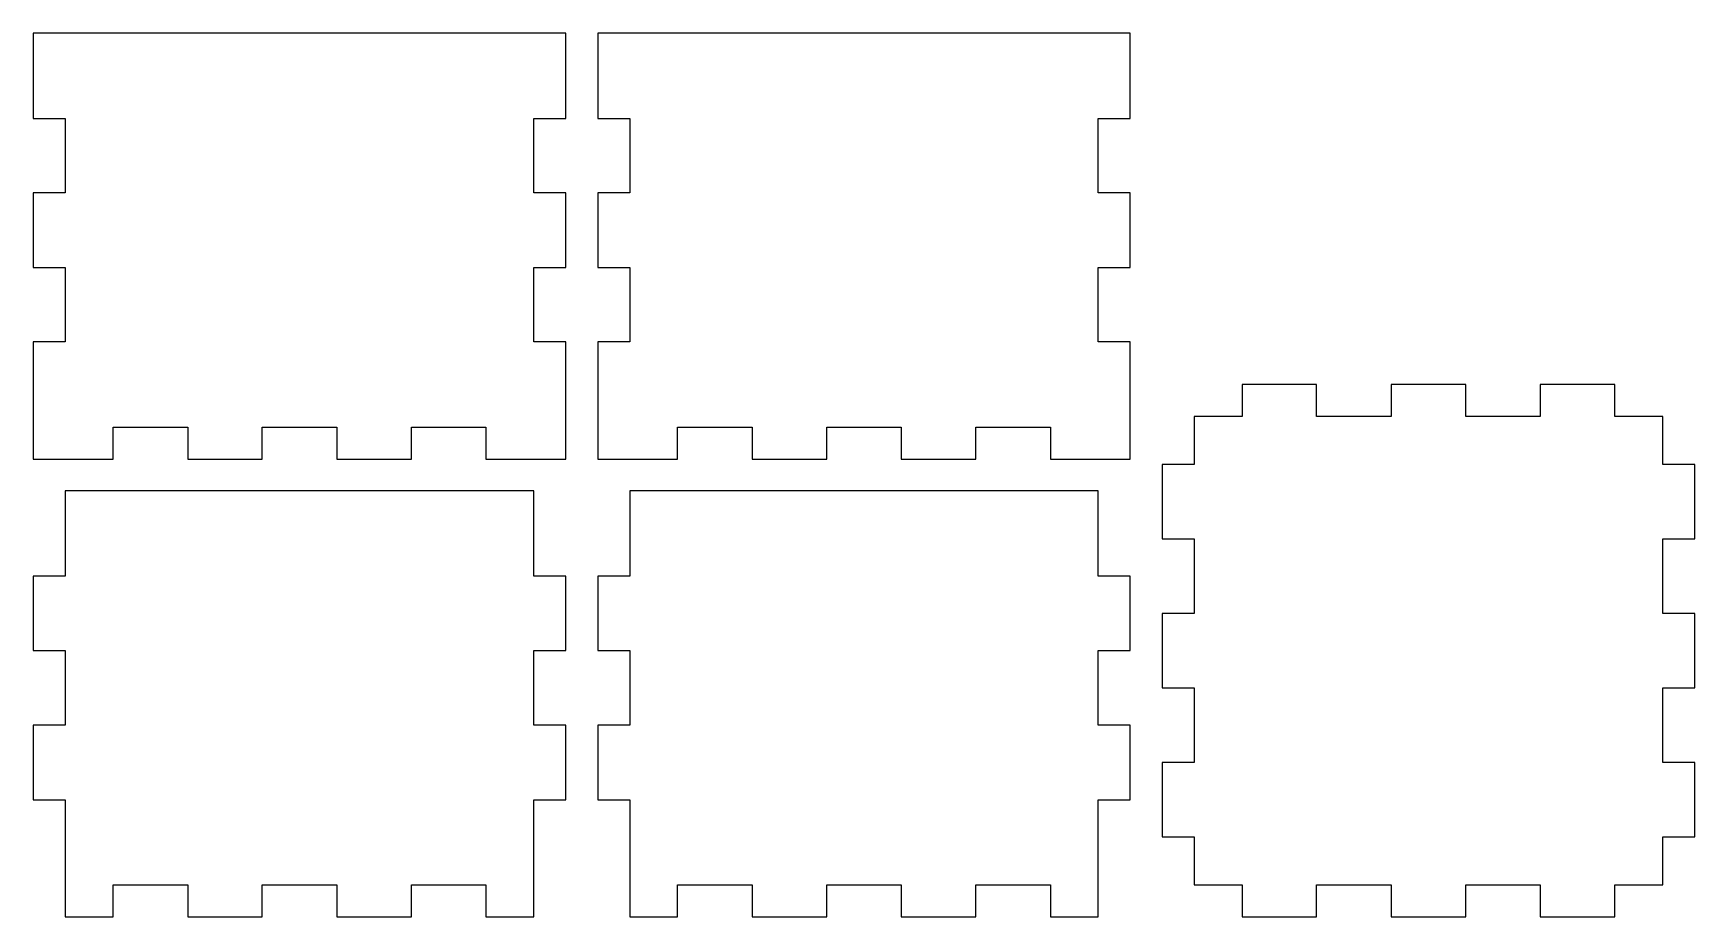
# Model space of a CAD drawing. Header units: millimetres. Extents: x 0 to 156, y 0 to 83.
import ezdxf

# ---------------------------------------------------------------- set-up
doc = ezdxf.new("R2010")
doc.units = ezdxf.units.MM
doc.layers.get('0').update_dxf_attribs({"linetype": 'CONTINUOUS'})

msp = doc.modelspace()

# ---------------------------------------------------------------- linework, layer by layer
for p, q in [((3, 83), (0, 83)), ((0, 83), (0, 75)), ((47, 83), (3, 83)), ((50, 83), (47, 83)), ((50, 75), (50, 83)), ((56, 83), (53, 83)), ((53, 83), (53, 75)), ((100, 83), (56, 83)), ((103, 83), (100, 83)), ((103, 75), (103, 83)), ((0, 75), (3, 75)), ((3, 75), (3, 68)), ((47, 68), (47, 75)), ((47, 75), (50, 75)), ((53, 75), (56, 75)), ((56, 75), (56, 68)), ((100, 68), (100, 75)), ((100, 75), (103, 75)), ((3, 68), (0, 68)), ((0, 68), (0, 61)), ((50, 68), (47, 68)), ((50, 61), (50, 68)), ((56, 68), (53, 68)), ((53, 68), (53, 61)), ((103, 68), (100, 68)), ((103, 61), (103, 68)), ((0, 61), (3, 61)), ((3, 61), (3, 54)), ((47, 54), (47, 61)), ((47, 61), (50, 61)), ((53, 61), (56, 61)), ((56, 61), (56, 54)), ((100, 54), (100, 61)), ((100, 61), (103, 61)), ((3, 54), (0, 54)), ((0, 54), (0, 46)), ((50, 54), (47, 54)), ((50, 46), (50, 54)), ((56, 54), (53, 54)), ((53, 54), (53, 46)), ((103, 54), (100, 54)), ((103, 46), (103, 54)), ((120.5, 50), (113.5, 50)), ((113.5, 50), (113.5, 47)), ((120.5, 47), (120.5, 50)), ((134.5, 50), (127.5, 50)), ((127.5, 50), (127.5, 47)), ((134.5, 47), (134.5, 50)), ((148.5, 50), (141.5, 50)), ((141.5, 50), (141.5, 47)), ((148.5, 47), (148.5, 50)), ((113.5, 47), (109, 47)), ((109, 47), (109, 42.5)), ((127.5, 47), (120.5, 47)), ((141.5, 47), (134.5, 47)), ((153, 47), (148.5, 47)), ((153, 42.5), (153, 47)), ((0, 46), (0, 43)), ((7.5, 43), (7.5, 46)), ((7.5, 46), (14.5, 46)), ((14.5, 46), (14.5, 43)), ((21.5, 43), (21.5, 46)), ((21.5, 46), (28.5, 46)), ((28.5, 46), (28.5, 43)), ((35.5, 43), (35.5, 46)), ((35.5, 46), (42.5, 46)), ((42.5, 46), (42.5, 43)), ((50, 43), (50, 46)), ((53, 46), (53, 43)), ((60.5, 43), (60.5, 46)), ((60.5, 46), (67.5, 46)), ((67.5, 46), (67.5, 43)), ((74.5, 43), (74.5, 46)), ((74.5, 46), (81.5, 46)), ((81.5, 46), (81.5, 43)), ((88.5, 43), (88.5, 46)), ((88.5, 46), (95.5, 46)), ((95.5, 46), (95.5, 43)), ((103, 43), (103, 46)), ((0, 43), (3, 43)), ((3, 43), (7.5, 43)), ((14.5, 43), (21.5, 43)), ((28.5, 43), (35.5, 43)), ((42.5, 43), (47, 43)), ((47, 43), (50, 43)), ((53, 43), (56, 43)), ((56, 43), (60.5, 43)), ((67.5, 43), (74.5, 43)), ((81.5, 43), (88.5, 43)), ((95.5, 43), (100, 43)), ((100, 43), (103, 43)), ((109, 42.5), (106, 42.5)), ((106, 42.5), (106, 35.5)), ((156, 42.5), (153, 42.5)), ((156, 35.5), (156, 42.5)), ((47, 40), (3, 40)), ((3, 40), (3, 32)), ((47, 32), (47, 40)), ((100, 40), (56, 40)), ((56, 40), (56, 32)), ((100, 32), (100, 40)), ((106, 35.5), (109, 35.5)), ((109, 35.5), (109, 28.5)), ((153, 28.5), (153, 35.5)), ((153, 35.5), (156, 35.5)), ((3, 32), (0, 32)), ((0, 32), (0, 25)), ((50, 32), (47, 32)), ((50, 25), (50, 32)), ((56, 32), (53, 32)), ((53, 32), (53, 25)), ((103, 32), (100, 32)), ((103, 25), (103, 32)), ((109, 28.5), (106, 28.5)), ((106, 28.5), (106, 21.5)), ((156, 28.5), (153, 28.5)), ((156, 21.5), (156, 28.5)), ((0, 25), (3, 25)), ((3, 25), (3, 18)), ((47, 18), (47, 25)), ((47, 25), (50, 25)), ((53, 25), (56, 25)), ((56, 25), (56, 18)), ((100, 18), (100, 25)), ((100, 25), (103, 25)), ((106, 21.5), (109, 21.5)), ((109, 21.5), (109, 14.5)), ((153, 14.5), (153, 21.5)), ((153, 21.5), (156, 21.5)), ((3, 18), (0, 18)), ((0, 18), (0, 11)), ((50, 18), (47, 18)), ((50, 11), (50, 18)), ((56, 18), (53, 18)), ((53, 18), (53, 11)), ((103, 18), (100, 18)), ((103, 11), (103, 18)), ((109, 14.5), (106, 14.5)), ((106, 14.5), (106, 7.5)), ((156, 14.5), (153, 14.5)), ((156, 7.5), (156, 14.5)), ((0, 11), (3, 11)), ((3, 11), (3, 3)), ((47, 11), (50, 11)), ((47, 3), (47, 11)), ((53, 11), (56, 11)), ((56, 11), (56, 3)), ((100, 11), (103, 11)), ((100, 3), (100, 11)), ((106, 7.5), (109, 7.5)), ((109, 7.5), (109, 3)), ((153, 3), (153, 7.5)), ((153, 7.5), (156, 7.5)), ((3, 3), (3, 0)), ((7.5, 0), (7.5, 3)), ((7.5, 3), (14.5, 3)), ((14.5, 3), (14.5, 0)), ((21.5, 0), (21.5, 3)), ((21.5, 3), (28.5, 3)), ((28.5, 3), (28.5, 0)), ((35.5, 0), (35.5, 3)), ((35.5, 3), (42.5, 3)), ((42.5, 3), (42.5, 0)), ((47, 0), (47, 3)), ((56, 3), (56, 0)), ((60.5, 0), (60.5, 3)), ((60.5, 3), (67.5, 3)), ((67.5, 3), (67.5, 0)), ((74.5, 0), (74.5, 3)), ((74.5, 3), (81.5, 3)), ((81.5, 3), (81.5, 0)), ((88.5, 0), (88.5, 3)), ((88.5, 3), (95.5, 3)), ((95.5, 3), (95.5, 0)), ((100, 0), (100, 3)), ((109, 3), (113.5, 3)), ((113.5, 3), (113.5, 0)), ((120.5, 0), (120.5, 3)), ((120.5, 3), (127.5, 3)), ((127.5, 3), (127.5, 0)), ((134.5, 0), (134.5, 3)), ((134.5, 3), (141.5, 3)), ((141.5, 3), (141.5, 0)), ((148.5, 0), (148.5, 3)), ((148.5, 3), (153, 3)), ((3, 0), (7.5, 0)), ((14.5, 0), (21.5, 0)), ((28.5, 0), (35.5, 0)), ((42.5, 0), (47, 0)), ((56, 0), (60.5, 0)), ((67.5, 0), (74.5, 0)), ((81.5, 0), (88.5, 0)), ((95.5, 0), (100, 0)), ((113.5, 0), (120.5, 0)), ((127.5, 0), (134.5, 0)), ((141.5, 0), (148.5, 0))]:
    msp.add_line(p, q)

doc.saveas('drawing.dxf')
